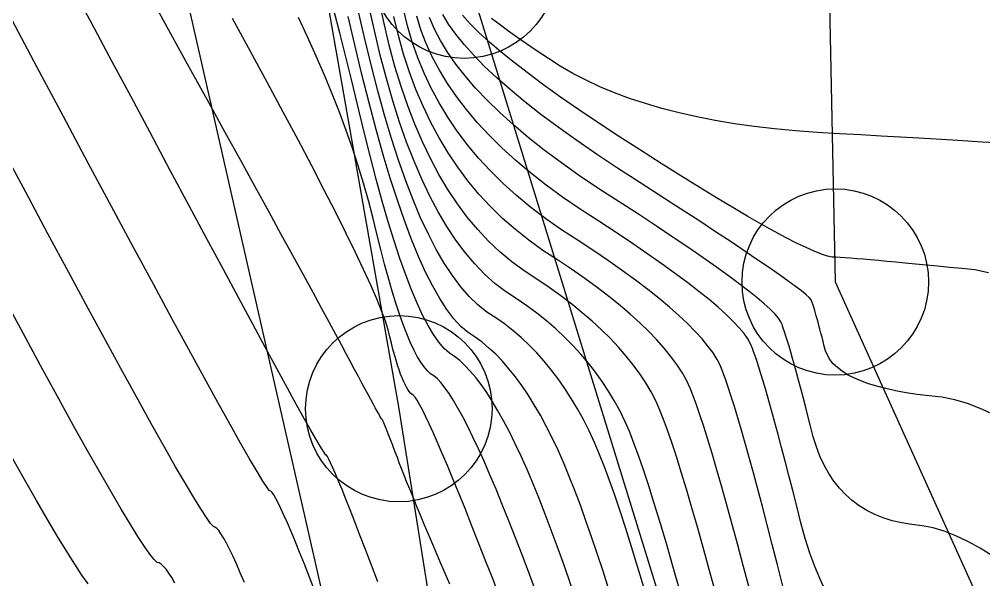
# Model space of a CAD drawing. Extents: x 83 to 1412852, y -76 to 4931706.
# Drawn here: x 1412640.84 to 1412646.02, y 4931548.92 to 4931551.93 of the extents above; entities that cross this region are included whole.
import ezdxf

# ---------------------------------------------------------------- set-up
doc = ezdxf.new("R2010")
doc.units = 0
doc.header["$MEASUREMENT"] = 0
doc.header["$PDMODE"] = 33
doc.header["$PDSIZE"] = 1
doc.layers.get('0').update_dxf_attribs({"color": 1, "linetype": 'CONTINUOUS'})
doc.layers.add('Ground topo-Rev01', color=1, linetype='CONTINUOUS')
doc.layers.add('New scratch layer', color=1, linetype='CONTINUOUS')

msp = doc.modelspace()

# ---------------------------------------------------------------- linework, layer by layer
for points in [[(1412628.11, 4931577.5), (1412633.05, 4931574.19), (1412634.96, 4931570.18), (1412641.65, 4931558.92), (1412643.23, 4931552.22), (1412645.18, 4931545.9), (1412648.78, 4931537.03), (1412651.34, 4931534.66), (1412654.11, 4931534.38), (1412662.28, 4931539.83)], [(1412637.51, 4931561.72), (1412642.32, 4931553.03), (1412642.88, 4931549.84), (1412643.18, 4931547.95), (1412643.64, 4931546.41)], [(1412642.7665, 4931548.9112), (1412642.7325, 4931549.001), (1412642.7008, 4931549.0844), (1412642.6712, 4931549.1614), (1412642.6439, 4931549.2321), (1412642.6187, 4931549.2964), (1412642.5957, 4931549.3544), (1412642.575, 4931549.4061), (1412642.5565, 4931549.4514), (1412642.5401, 4931549.4903), (1412642.526, 4931549.5229), (1412642.514, 4931549.5492), (1412642.5043, 4931549.5691), (1412642.4968, 4931549.5826), (1412642.4915, 4931549.5898), (1412642.4883, 4931549.5907), (1412642.4786, 4931549.6042), (1412642.4624, 4931549.6303), (1412642.4396, 4931549.669), (1412642.4102, 4931549.7204), (1412642.3743, 4931549.7844), (1412642.3318, 4931549.8611), (1412642.2827, 4931549.9504), (1412642.2271, 4931550.0523), (1412642.1649, 4931550.1668), (1412642.0962, 4931550.294), (1412642.0209, 4931550.4338), (1412641.939, 4931550.5862), (1412641.8506, 4931550.7513), (1412641.7556, 4931550.929), (1412641.654, 4931551.1193), (1412641.5459, 4931551.3223), (1412641.4423, 4931551.5167), (1412641.3431, 4931551.7025), (1412641.2484, 4931551.8798), (1412641.1582, 4931552.0486)], [(1412643.1525, 4931548.8981), (1412643.1226, 4931548.9681), (1412643.0942, 4931549.0347), (1412643.0673, 4931549.098), (1412643.0419, 4931549.1581), (1412643.0181, 4931549.2148), (1412642.9958, 4931549.2683), (1412642.975, 4931549.3185), (1412642.9557, 4931549.3653), (1412642.9379, 4931549.4089), (1412642.9217, 4931549.4492), (1412642.907, 4931549.4862), (1412642.8938, 4931549.5199), (1412642.8821, 4931549.5503), (1412642.8719, 4931549.5774), (1412642.8624, 4931549.6029), (1412642.8534, 4931549.6266), (1412642.845, 4931549.6487), (1412642.8372, 4931549.6691), (1412642.83, 4931549.6878), (1412642.8234, 4931549.7048), (1412642.8173, 4931549.7201), (1412642.8119, 4931549.7338), (1412642.807, 4931549.7458), (1412642.8028, 4931549.756), (1412642.7991, 4931549.7647), (1412642.796, 4931549.7716), (1412642.7935, 4931549.7768), (1412642.7916, 4931549.7804), (1412642.7903, 4931549.7823), (1412642.7896, 4931549.7825), (1412642.7874, 4931549.7856), (1412642.7836, 4931549.7916), (1412642.7784, 4931549.8005), (1412642.7716, 4931549.8124), (1412642.7633, 4931549.8272), (1412642.7535, 4931549.8449), (1412642.7422, 4931549.8655), (1412642.7293, 4931549.889), (1412642.715, 4931549.9154), (1412642.6991, 4931549.9448), (1412642.6817, 4931549.977), (1412642.6628, 4931550.0122), (1412642.6424, 4931550.0503), (1412642.6205, 4931550.0913), (1412642.5971, 4931550.1352), (1412642.5721, 4931550.1821), (1412642.5419, 4931550.2384), (1412642.5064, 4931550.3042), (1412642.4656, 4931550.3794), (1412642.4195, 4931550.4642), (1412642.3681, 4931550.5584), (1412642.3115, 4931550.6621), (1412642.2495, 4931550.7753), (1412642.1823, 4931550.8979), (1412642.1098, 4931551.0301), (1412642.032, 4931551.1717), (1412641.9489, 4931551.3228), (1412641.8605, 4931551.4834), (1412641.7669, 4931551.6534), (1412641.668, 4931551.8329), (1412641.5637, 4931552.0219)], [(1412644.3862, 4931548.8635), (1412644.3494, 4931548.9942), (1412644.3143, 4931549.1157), (1412644.281, 4931549.2283), (1412644.2494, 4931549.3317), (1412644.2196, 4931549.4262), (1412644.1915, 4931549.5115), (1412644.1652, 4931549.5879), (1412644.1407, 4931549.6551), (1412644.1179, 4931549.7134), (1412644.0929, 4931549.7703), (1412644.0657, 4931549.8259), (1412644.0362, 4931549.8803), (1412644.0046, 4931549.9333), (1412643.9707, 4931549.9851), (1412643.9346, 4931550.0356), (1412643.8962, 4931550.0847), (1412643.8557, 4931550.1326), (1412643.8129, 4931550.1792), (1412643.7679, 4931550.2245), (1412643.7207, 4931550.2685), (1412643.6713, 4931550.3112), (1412643.6196, 4931550.3526), (1412643.5657, 4931550.3927), (1412643.5096, 4931550.4315), (1412643.4513, 4931550.469), (1412643.3947, 4931550.5124), (1412643.3397, 4931550.5617), (1412643.2865, 4931550.6169), (1412643.235, 4931550.678), (1412643.1851, 4931550.7449), (1412643.137, 4931550.8177), (1412643.0905, 4931550.8964), (1412643.0457, 4931550.981), (1412643.0026, 4931551.0715), (1412642.9613, 4931551.1678), (1412642.9216, 4931551.2701), (1412642.8836, 4931551.3782), (1412642.8473, 4931551.4922), (1412642.8127, 4931551.6121), (1412642.7798, 4931551.7379), (1412642.7486, 4931551.8695), (1412642.72, 4931551.9959)], [(1412644.5859, 4931548.8226), (1412644.5497, 4931548.9565), (1412644.5152, 4931549.0819), (1412644.4823, 4931549.199), (1412644.4512, 4931549.3075), (1412644.4217, 4931549.4077), (1412644.3939, 4931549.4995), (1412644.3678, 4931549.5828), (1412644.3433, 4931549.6577), (1412644.3205, 4931549.7242), (1412644.2994, 4931549.7823), (1412644.28, 4931549.832), (1412644.2575, 4931549.8813), (1412644.2319, 4931549.9303), (1412644.2033, 4931549.9789), (1412644.1716, 4931550.0272), (1412644.1368, 4931550.0751), (1412644.0989, 4931550.1227), (1412644.058, 4931550.1699), (1412644.014, 4931550.2168), (1412643.9669, 4931550.2633), (1412643.9168, 4931550.3095), (1412643.8636, 4931550.3554), (1412643.8073, 4931550.4009), (1412643.748, 4931550.446), (1412643.6856, 4931550.4908), (1412643.6201, 4931550.5353), (1412643.5515, 4931550.5794), (1412643.4855, 4931550.6281), (1412643.4221, 4931550.6813), (1412643.3611, 4931550.7392), (1412643.3028, 4931550.8016), (1412643.247, 4931550.8686), (1412643.1937, 4931550.9402), (1412643.1429, 4931551.0163), (1412643.0948, 4931551.097), (1412643.0491, 4931551.1823), (1412643.006, 4931551.2722), (1412642.9655, 4931551.3667), (1412642.9275, 4931551.4657), (1412642.892, 4931551.5693), (1412642.8591, 4931551.6775), (1412642.8287, 4931551.7903), (1412642.8009, 4931551.9076), (1412642.7758, 4931552.0218)], [(1412643.6072, 4931548.8783), (1412643.5746, 4931548.9661), (1412643.5408, 4931549.0555), (1412643.5058, 4931549.1464), (1412643.4696, 4931549.2389), (1412643.4346, 4931549.3263), (1412643.4008, 4931549.4086), (1412643.3681, 4931549.4858), (1412643.3366, 4931549.558), (1412643.3063, 4931549.6251), (1412643.2772, 4931549.6871), (1412643.2492, 4931549.744), (1412643.2224, 4931549.7958), (1412643.1968, 4931549.8426), (1412643.1724, 4931549.8843), (1412643.1491, 4931549.9208), (1412643.127, 4931549.9524), (1412643.1061, 4931549.9788), (1412643.0864, 4931550.0001), (1412643.0678, 4931550.0164), (1412643.0504, 4931550.0276), (1412643.0328, 4931550.0437), (1412643.0149, 4931550.0646), (1412642.9968, 4931550.0903), (1412642.9785, 4931550.121), (1412642.96, 4931550.1565), (1412642.9412, 4931550.1968), (1412642.9222, 4931550.242), (1412642.9029, 4931550.2921), (1412642.8834, 4931550.347), (1412642.8637, 4931550.4068), (1412642.8438, 4931550.4715), (1412642.8236, 4931550.541), (1412642.8032, 4931550.6153), (1412642.7826, 4931550.6946), (1412642.7618, 4931550.7786), (1412642.7407, 4931550.8676), (1412642.7171, 4931550.958), (1412642.6909, 4931551.0497), (1412642.6622, 4931551.1429), (1412642.631, 4931551.2376), (1412642.5973, 4931551.3336), (1412642.561, 4931551.4311), (1412642.5222, 4931551.5299), (1412642.4808, 4931551.6302), (1412642.4369, 4931551.7319), (1412642.3905, 4931551.8351), (1412642.3416, 4931551.9396)], [(1412643.8218, 4931548.8375), (1412643.7913, 4931548.9269), (1412643.7603, 4931549.0152), (1412643.7288, 4931549.1025), (1412643.6969, 4931549.1886), (1412643.6645, 4931549.2736), (1412643.6317, 4931549.3575), (1412643.5992, 4931549.4373), (1412643.567, 4931549.5129), (1412643.5351, 4931549.5845), (1412643.5036, 4931549.6518), (1412643.4724, 4931549.7151), (1412643.4415, 4931549.7742), (1412643.411, 4931549.8292), (1412643.3807, 4931549.88), (1412643.3508, 4931549.9267), (1412643.3213, 4931549.9693), (1412643.292, 4931550.0078), (1412643.2631, 4931550.0421), (1412643.2345, 4931550.0722), (1412643.2062, 4931550.0983), (1412643.1782, 4931550.1202), (1412643.1506, 4931550.138), (1412643.1226, 4931550.1635), (1412643.0943, 4931550.1967), (1412643.0655, 4931550.2376), (1412643.0364, 4931550.2862), (1412643.007, 4931550.3426), (1412642.9772, 4931550.4067), (1412642.947, 4931550.4785), (1412642.9164, 4931550.558), (1412642.8855, 4931550.6453), (1412642.8542, 4931550.7402), (1412642.8225, 4931550.8429), (1412642.7905, 4931550.9533), (1412642.7581, 4931551.0714), (1412642.7253, 4931551.1972), (1412642.6922, 4931551.3308), (1412642.6587, 4931551.4721), (1412642.626, 4931551.6068), (1412642.5942, 4931551.7351), (1412642.5631, 4931551.8568), (1412642.5328, 4931551.9721)], [(1412644.006, 4931548.8699), (1412643.9748, 4931548.9678), (1412643.944, 4931549.0619), (1412643.9134, 4931549.1522), (1412643.8831, 4931549.2388), (1412643.853, 4931549.3217), (1412643.8232, 4931549.4008), (1412643.7938, 4931549.4761), (1412643.7638, 4931549.5483), (1412643.7332, 4931549.6173), (1412643.7022, 4931549.6831), (1412643.6706, 4931549.7457), (1412643.6385, 4931549.8051), (1412643.6059, 4931549.8613), (1412643.5727, 4931549.9144), (1412643.5391, 4931549.9642), (1412643.5049, 4931550.0109), (1412643.4701, 4931550.0544), (1412643.4349, 4931550.0947), (1412643.3991, 4931550.1318), (1412643.3629, 4931550.1657), (1412643.326, 4931550.1964), (1412643.2887, 4931550.224), (1412643.2508, 4931550.2483), (1412643.213, 4931550.2812), (1412643.1751, 4931550.3225), (1412643.1372, 4931550.3724), (1412643.0993, 4931550.4307), (1412643.0614, 4931550.4975), (1412643.0235, 4931550.5729), (1412642.9856, 4931550.6567), (1412642.9477, 4931550.749), (1412642.9097, 4931550.8498), (1412642.8718, 4931550.9591), (1412642.8338, 4931551.0769), (1412642.7959, 4931551.2032), (1412642.7579, 4931551.338), (1412642.7199, 4931551.4813), (1412642.6819, 4931551.6331), (1412642.6439, 4931551.7933), (1412642.6084, 4931551.9442)], [(1412644.1934, 4931548.8812), (1412644.1602, 4931548.9928), (1412644.1279, 4931549.098), (1412644.0967, 4931549.1968), (1412644.0665, 4931549.2892), (1412644.0373, 4931549.3752), (1412644.0091, 4931549.4548), (1412643.982, 4931549.528), (1412643.9558, 4931549.5948), (1412643.9283, 4931549.6593), (1412643.8995, 4931549.7216), (1412643.8692, 4931549.7817), (1412643.8376, 4931549.8395), (1412643.8046, 4931549.8951), (1412643.7702, 4931549.9484), (1412643.7345, 4931549.9995), (1412643.6974, 4931550.0484), (1412643.6589, 4931550.095), (1412643.619, 4931550.1394), (1412643.5778, 4931550.1816), (1412643.5352, 4931550.2215), (1412643.4912, 4931550.2591), (1412643.4459, 4931550.2946), (1412643.3992, 4931550.3277), (1412643.3511, 4931550.3587), (1412643.3038, 4931550.3968), (1412643.2574, 4931550.4421), (1412643.2119, 4931550.4946), (1412643.1671, 4931550.5543), (1412643.1233, 4931550.6212), (1412643.0802, 4931550.6953), (1412643.038, 4931550.7766), (1412642.9967, 4931550.865), (1412642.9562, 4931550.9607), (1412642.9165, 4931551.0635), (1412642.8777, 4931551.1735), (1412642.8397, 4931551.2907), (1412642.8026, 4931551.4151), (1412642.7663, 4931551.5467), (1412642.7308, 4931551.6855), (1412642.6962, 4931551.8314), (1412642.6642, 4931551.97)], [(1412644.7592, 4931548.8728), (1412644.7265, 4931548.9976), (1412644.6952, 4931549.1153), (1412644.6652, 4931549.2261), (1412644.6367, 4931549.3299), (1412644.6095, 4931549.4267), (1412644.5837, 4931549.5166), (1412644.5593, 4931549.5995), (1412644.5363, 4931549.6754), (1412644.5147, 4931549.7444), (1412644.4945, 4931549.8064), (1412644.4756, 4931549.8614), (1412644.4581, 4931549.9095), (1412644.4421, 4931549.9506), (1412644.4221, 4931549.9923), (1412644.3981, 4931550.0346), (1412644.3703, 4931550.0775), (1412644.3385, 4931550.121), (1412644.3029, 4931550.1651), (1412644.2633, 4931550.2098), (1412644.2197, 4931550.2551), (1412644.1723, 4931550.301), (1412644.121, 4931550.3475), (1412644.0657, 4931550.3946), (1412644.0065, 4931550.4423), (1412643.9434, 4931550.4906), (1412643.8764, 4931550.5395), (1412643.8054, 4931550.589), (1412643.7305, 4931550.6391), (1412643.6518, 4931550.6898), (1412643.5764, 4931550.7437), (1412643.5044, 4931550.8009), (1412643.4358, 4931550.8615), (1412643.3706, 4931550.9252), (1412643.3088, 4931550.9923), (1412643.2504, 4931551.0626), (1412643.1954, 4931551.1362), (1412643.1438, 4931551.213), (1412643.0956, 4931551.2932), (1412643.0508, 4931551.3766), (1412643.0093, 4931551.4633), (1412642.9713, 4931551.5532), (1412642.9367, 4931551.6464), (1412642.9055, 4931551.7429), (1412642.8777, 4931551.8427), (1412642.8532, 4931551.9457)], [(1412644.9395, 4931548.8867), (1412644.9103, 4931549.002), (1412644.8822, 4931549.1118), (1412644.8552, 4931549.216), (1412644.8293, 4931549.3147), (1412644.8045, 4931549.4079), (1412644.7808, 4931549.4956), (1412644.7582, 4931549.5778), (1412644.7367, 4931549.6545), (1412644.7163, 4931549.7256), (1412644.697, 4931549.7913), (1412644.6788, 4931549.8514), (1412644.6616, 4931549.906), (1412644.6456, 4931549.9551), (1412644.6307, 4931549.9986), (1412644.6169, 4931550.0367), (1412644.6041, 4931550.0692), (1412644.5866, 4931550.1033), (1412644.5644, 4931550.139), (1412644.5373, 4931550.1761), (1412644.5055, 4931550.2149), (1412644.469, 4931550.2551), (1412644.4276, 4931550.2969), (1412644.3815, 4931550.3403), (1412644.3306, 4931550.3852), (1412644.275, 4931550.4317), (1412644.2146, 4931550.4797), (1412644.1494, 4931550.5292), (1412644.0795, 4931550.5803), (1412644.0047, 4931550.6329), (1412643.9253, 4931550.6871), (1412643.841, 4931550.7428), (1412643.752, 4931550.8001), (1412643.6672, 4931550.8593), (1412643.5867, 4931550.9206), (1412643.5104, 4931550.9837), (1412643.4384, 4931551.0489), (1412643.3706, 4931551.116), (1412643.3071, 4931551.185), (1412643.2478, 4931551.2561), (1412643.1928, 4931551.3291), (1412643.142, 4931551.404), (1412643.0955, 4931551.481), (1412643.0532, 4931551.5599), (1412643.0152, 4931551.6407), (1412642.9814, 4931551.7235), (1412642.9519, 4931551.8083), (1412642.9266, 4931551.8951), (1412642.9056, 4931551.9838)], [(1412645.168, 4931548.8618), (1412645.1387, 4931548.9243), (1412645.1109, 4931548.9922), (1412645.0844, 4931549.0654), (1412645.0593, 4931549.1438), (1412645.0356, 4931549.2275), (1412645.0133, 4931549.3165), (1412644.9918, 4931549.4015), (1412644.9711, 4931549.4823), (1412644.9512, 4931549.5592), (1412644.9321, 4931549.6319), (1412644.9139, 4931549.7006), (1412644.8964, 4931549.7652), (1412644.8797, 4931549.8258), (1412644.8639, 4931549.8823), (1412644.8488, 4931549.9347), (1412644.8346, 4931549.983), (1412644.8212, 4931550.0273), (1412644.8086, 4931550.0676), (1412644.7968, 4931550.1037), (1412644.7858, 4931550.1358), (1412644.7756, 4931550.1639), (1412644.7662, 4931550.1879), (1412644.7512, 4931550.2143), (1412644.7306, 4931550.2433), (1412644.7044, 4931550.2747), (1412644.6725, 4931550.3087), (1412644.635, 4931550.3451), (1412644.592, 4931550.3841), (1412644.5433, 4931550.4255), (1412644.4889, 4931550.4694), (1412644.429, 4931550.5158), (1412644.3635, 4931550.5647), (1412644.2923, 4931550.6161), (1412644.2155, 4931550.67), (1412644.1331, 4931550.7264), (1412644.0451, 4931550.7852), (1412643.9515, 4931550.8466), (1412643.8522, 4931550.9105), (1412643.7581, 4931550.975), (1412643.669, 4931551.0402), (1412643.5851, 4931551.106), (1412643.5062, 4931551.1725), (1412643.4325, 4931551.2396), (1412643.3638, 4931551.3075), (1412643.3003, 4931551.3759), (1412643.2418, 4931551.4451), (1412643.1885, 4931551.5149), (1412643.1402, 4931551.5853), (1412643.0971, 4931551.6564), (1412643.0591, 4931551.7282), (1412643.0261, 4931551.8006), (1412642.9983, 4931551.8737), (1412642.9755, 4931551.9475)], [(1412646.0646, 4931549.0479), (1412645.9966, 4931549.0907), (1412645.9305, 4931549.1273), (1412645.8664, 4931549.1578), (1412645.8044, 4931549.182), (1412645.7443, 4931549.2001), (1412645.6862, 4931549.2119), (1412645.63, 4931549.2176), (1412645.5765, 4931549.2265), (1412645.5256, 4931549.2386), (1412645.4773, 4931549.2539), (1412645.4316, 4931549.2724), (1412645.3886, 4931549.2942), (1412645.3481, 4931549.3192), (1412645.3103, 4931549.3474), (1412645.275, 4931549.3788), (1412645.2424, 4931549.4135), (1412645.2124, 4931549.4514), (1412645.185, 4931549.4925), (1412645.1602, 4931549.5368), (1412645.138, 4931549.5844), (1412645.1184, 4931549.6351), (1412645.1015, 4931549.6891), (1412645.0871, 4931549.7463), (1412645.0733, 4931549.8009), (1412645.06, 4931549.8529), (1412645.0472, 4931549.9023), (1412645.0349, 4931549.9491), (1412645.0232, 4931549.9932), (1412645.012, 4931550.0348), (1412645.0013, 4931550.0737), (1412644.9911, 4931550.11), (1412644.9814, 4931550.1437), (1412644.9723, 4931550.1748), (1412644.9636, 4931550.2033), (1412644.9555, 4931550.2292), (1412644.9479, 4931550.2524), (1412644.9409, 4931550.273), (1412644.9343, 4931550.2911), (1412644.9283, 4931550.3065), (1412644.9158, 4931550.3253), (1412644.8968, 4931550.3476), (1412644.8714, 4931550.3734), (1412644.8395, 4931550.4025), (1412644.8011, 4931550.4351), (1412644.7563, 4931550.4712), (1412644.705, 4931550.5107), (1412644.6473, 4931550.5536), (1412644.583, 4931550.6), (1412644.5124, 4931550.6498), (1412644.4352, 4931550.703), (1412644.3516, 4931550.7597), (1412644.2615, 4931550.8198), (1412644.1649, 4931550.8834), (1412644.0619, 4931550.9504), (1412643.9525, 4931551.0208), (1412643.8489, 4931551.0906), (1412643.7513, 4931551.1598), (1412643.6597, 4931551.2283), (1412643.574, 4931551.2961), (1412643.4943, 4931551.3633), (1412643.4206, 4931551.4299), (1412643.3527, 4931551.4958), (1412643.2909, 4931551.5611), (1412643.235, 4931551.6257), (1412643.185, 4931551.6897), (1412643.141, 4931551.753), (1412643.1029, 4931551.8157), (1412643.0708, 4931551.8778), (1412643.0447, 4931551.9391)], [(1412646.0869, 4931549.7997), (1412646.0094, 4931549.8365), (1412645.9344, 4931549.8658), (1412645.8618, 4931549.8876), (1412645.7916, 4931549.9019), (1412645.7238, 4931549.9087), (1412645.6598, 4931549.9167), (1412645.5997, 4931549.9259), (1412645.5434, 4931549.9362), (1412645.4909, 4931549.9477), (1412645.4423, 4931549.9603), (1412645.3975, 4931549.9742), (1412645.3566, 4931549.9891), (1412645.3195, 4931550.0053), (1412645.2862, 4931550.0225), (1412645.2568, 4931550.041), (1412645.2312, 4931550.0606), (1412645.2095, 4931550.0814), (1412645.1916, 4931550.1033), (1412645.1775, 4931550.1265), (1412645.1673, 4931550.1507), (1412645.1609, 4931550.1762), (1412645.1548, 4931550.2004), (1412645.1489, 4931550.2235), (1412645.1432, 4931550.2455), (1412645.1378, 4931550.2663), (1412645.1325, 4931550.2859), (1412645.1275, 4931550.3043), (1412645.1228, 4931550.3216), (1412645.1183, 4931550.3378), (1412645.114, 4931550.3528), (1412645.1099, 4931550.3666), (1412645.1061, 4931550.3792), (1412645.1024, 4931550.3907), (1412645.0991, 4931550.4011), (1412645.0959, 4931550.4102), (1412645.093, 4931550.4183), (1412645.0903, 4931550.4251), (1412645.0803, 4931550.4363), (1412645.063, 4931550.452), (1412645.0384, 4931550.472), (1412645.0065, 4931550.4964), (1412644.9672, 4931550.5251), (1412644.9207, 4931550.5583), (1412644.8668, 4931550.5959), (1412644.8056, 4931550.6378), (1412644.7371, 4931550.6841), (1412644.6612, 4931550.7348), (1412644.5781, 4931550.7899), (1412644.4876, 4931550.8494), (1412644.3899, 4931550.9133), (1412644.2848, 4931550.9815), (1412644.1724, 4931551.0542), (1412644.0527, 4931551.1312), (1412643.9398, 4931551.2063), (1412643.8337, 4931551.2794), (1412643.7344, 4931551.3505), (1412643.6419, 4931551.4198), (1412643.5562, 4931551.487), (1412643.4773, 4931551.5523), (1412643.4052, 4931551.6157), (1412643.3399, 4931551.6771), (1412643.2814, 4931551.7366), (1412643.2297, 4931551.7941), (1412643.1849, 4931551.8496), (1412643.1468, 4931551.9032), (1412643.1155, 4931551.9549)], [(1412646.0418, 4931550.5688), (1412645.9684, 4931550.5847), (1412645.8984, 4931550.5917), (1412645.8316, 4931550.5984), (1412645.7678, 4931550.6047), (1412645.7072, 4931550.6107), (1412645.6497, 4931550.6162), (1412645.5954, 4931550.6214), (1412645.5441, 4931550.6262), (1412645.496, 4931550.6306), (1412645.4511, 4931550.6347), (1412645.4092, 4931550.6384), (1412645.3705, 4931550.6417), (1412645.3349, 4931550.6446), (1412645.3024, 4931550.6472), (1412645.2731, 4931550.6494), (1412645.2469, 4931550.6512), (1412645.2238, 4931550.6526), (1412645.2038, 4931550.6537), (1412645.1778, 4931550.6594), (1412645.1457, 4931550.6698), (1412645.1075, 4931550.6848), (1412645.0632, 4931550.7044), (1412645.0129, 4931550.7287), (1412644.9564, 4931550.7577), (1412644.8939, 4931550.7913), (1412644.8253, 4931550.8295), (1412644.7506, 4931550.8724), (1412644.6699, 4931550.92), (1412644.583, 4931550.9722), (1412644.4901, 4931551.029), (1412644.3911, 4931551.0905), (1412644.286, 4931551.1566), (1412644.1749, 4931551.2274), (1412644.0576, 4931551.3028), (1412643.9472, 4931551.3755), (1412643.8437, 4931551.4455), (1412643.7471, 4931551.5127), (1412643.6573, 4931551.5771), (1412643.5743, 4931551.6388), (1412643.4983, 4931551.6978), (1412643.429, 4931551.754), (1412643.3667, 4931551.8074), (1412643.3112, 4931551.8581), (1412643.2626, 4931551.9061), (1412643.2208, 4931551.9513)], [(1412642.4298, 4931548.8608), (1412642.4007, 4931548.9362), (1412642.3733, 4931549.0058), (1412642.3478, 4931549.0698), (1412642.3241, 4931549.1281), (1412642.3022, 4931549.1808), (1412642.2821, 4931549.2277), (1412642.2639, 4931549.269), (1412642.2475, 4931549.3046), (1412642.2328, 4931549.3345), (1412642.22, 4931549.3587), (1412642.2091, 4931549.3773), (1412642.1999, 4931549.3902), (1412642.1926, 4931549.3974), (1412642.187, 4931549.3989), (1412642.173, 4931549.417), (1412642.1504, 4931549.4516), (1412642.1193, 4931549.5028), (1412642.0797, 4931549.5705), (1412642.0316, 4931549.6548), (1412641.9749, 4931549.7556), (1412641.9097, 4931549.873), (1412641.836, 4931550.007), (1412641.7538, 4931550.1575), (1412641.663, 4931550.3245), (1412641.5637, 4931550.5081), (1412641.4559, 4931550.7083), (1412641.3396, 4931550.925), (1412641.2147, 4931551.1583), (1412641.0813, 4931551.4081), (1412640.9394, 4931551.6745), (1412640.8057, 4931551.9256)], [(1412643.4203, 4931548.8297), (1412643.3847, 4931548.9224), (1412643.3471, 4931549.0192), (1412643.3075, 4931549.1203), (1412643.27, 4931549.2153), (1412643.2346, 4931549.3043), (1412643.2011, 4931549.3872), (1412643.1696, 4931549.4642), (1412643.1402, 4931549.5351), (1412643.1128, 4931549.5999), (1412643.0875, 4931549.6588), (1412643.0641, 4931549.7116), (1412643.0428, 4931549.7584), (1412643.0235, 4931549.7992), (1412643.0062, 4931549.8339), (1412642.9909, 4931549.8627), (1412642.9777, 4931549.8853), (1412642.9665, 4931549.902), (1412642.9573, 4931549.9126), (1412642.9502, 4931549.9173), (1412642.9429, 4931549.9239), (1412642.9356, 4931549.9325), (1412642.9281, 4931549.9431), (1412642.9206, 4931549.9557), (1412642.9129, 4931549.9703), (1412642.9052, 4931549.9869), (1412642.8974, 4931550.0055), (1412642.8894, 4931550.0262), (1412642.8814, 4931550.0488), (1412642.8733, 4931550.0734), (1412642.8651, 4931550.1), (1412642.8568, 4931550.1286), (1412642.8484, 4931550.1593), (1412642.8399, 4931550.1919), (1412642.8313, 4931550.2265), (1412642.8226, 4931550.2631), (1412642.8081, 4931550.3091), (1412642.7876, 4931550.3644), (1412642.7613, 4931550.429), (1412642.7292, 4931550.503), (1412642.6911, 4931550.5864), (1412642.6472, 4931550.679), (1412642.5974, 4931550.781), (1412642.5417, 4931550.8924), (1412642.4802, 4931551.0131), (1412642.4128, 4931551.1431), (1412642.3395, 4931551.2825), (1412642.2603, 4931551.4312), (1412642.1753, 4931551.5892), (1412642.0844, 4931551.7566), (1412641.9876, 4931551.9334)], [(1412646.0797, 4931551.2666), (1412646.0081, 4931551.2713), (1412645.9312, 4931551.2762), (1412645.8489, 4931551.2813), (1412645.7613, 4931551.2866), (1412645.6683, 4931551.2921), (1412645.57, 4931551.2977), (1412645.4663, 4931551.3036), (1412645.3572, 4931551.3096), (1412645.2428, 4931551.3158), (1412645.1231, 4931551.3221), (1412645.0068, 4931551.3307), (1412644.8941, 4931551.3414), (1412644.7848, 4931551.3543), (1412644.679, 4931551.3694), (1412644.5767, 4931551.3866), (1412644.4779, 4931551.4061), (1412644.3825, 4931551.4276), (1412644.2907, 4931551.4514), (1412644.2023, 4931551.4773), (1412644.1174, 4931551.5055), (1412644.0361, 4931551.5357), (1412643.9582, 4931551.5682), (1412643.8837, 4931551.6028), (1412643.8128, 4931551.6396), (1412643.7454, 4931551.6786), (1412643.6814, 4931551.7197), (1412643.6212, 4931551.7594), (1412643.5648, 4931551.7975), (1412643.512, 4931551.8342), (1412643.4631, 4931551.8693), (1412643.4178, 4931551.903), (1412643.3763, 4931551.9351)], [(1412642.0517, 4931548.9076), (1412642.0295, 4931548.9599), (1412642.0087, 4931549.0071), (1412641.9893, 4931549.0494), (1412641.9713, 4931549.0866), (1412641.9548, 4931549.1189), (1412641.9397, 4931549.1461), (1412641.9261, 4931549.1683), (1412641.9138, 4931549.1855), (1412641.903, 4931549.1977), (1412641.8937, 4931549.2049), (1412641.8858, 4931549.2071), (1412641.8704, 4931549.224), (1412641.8477, 4931549.2555), (1412641.8176, 4931549.3017), (1412641.7801, 4931549.3626), (1412641.7351, 4931549.4382), (1412641.6828, 4931549.5285), (1412641.6231, 4931549.6335), (1412641.556, 4931549.7531), (1412641.4815, 4931549.8874), (1412641.3995, 4931550.0364), (1412641.3102, 4931550.2001), (1412641.2135, 4931550.3785), (1412641.1094, 4931550.5716), (1412640.9979, 4931550.7793), (1412640.879, 4931551.0017), (1412640.7527, 4931551.2389)], [(1412641.6788, 4931548.9043), (1412641.6622, 4931548.9332), (1412641.6466, 4931548.9577), (1412641.6321, 4931548.9779), (1412641.6186, 4931548.9938), (1412641.6062, 4931549.0053), (1412641.5948, 4931549.0125), (1412641.5845, 4931549.0153), (1412641.5679, 4931549.031), (1412641.545, 4931549.0594), (1412641.5158, 4931549.1007), (1412641.4804, 4931549.1548), (1412641.4387, 4931549.2217), (1412641.3907, 4931549.3014), (1412641.3365, 4931549.3939), (1412641.276, 4931549.4993), (1412641.2092, 4931549.6174), (1412641.1361, 4931549.7484), (1412641.0568, 4931549.8921), (1412640.9711, 4931550.0487), (1412640.8792, 4931550.2181), (1412640.7811, 4931550.4003)], [(1412641.2141, 4931548.8997), (1412641.1808, 4931548.9469), (1412641.1423, 4931549.0051), (1412641.0987, 4931549.0743), (1412641.0499, 4931549.1544), (1412640.996, 4931549.2454), (1412640.9369, 4931549.3474), (1412640.8727, 4931549.4603), (1412640.8033, 4931549.5841)]]:
    msp.add_lwpolyline(points)
at = {"color": 2, "true_color": 0xf1eb1f}
msp.add_lwpolyline([(1412635.73, 4931573.34), (1412640.21, 4931565.93), (1412645.09, 4931558.53), (1412645.08, 4931557.36), (1412645.22, 4931550.52), (1412648.72, 4931542.76), (1412653.69, 4931538.27)], dxfattribs=at)
at = {"layer": 'Ground topo-Rev01', "color": 7}
for p in [(1412643.23, 4931552.22, 71.36), (1412645.22, 4931550.52, 71.84), (1412642.88, 4931549.84, 74.34)]:
    msp.add_point(p, dxfattribs=at)
at = {"layer": 'New scratch layer', "color": 7, "linetype": 'Continuous', "flags": 128}
for points in [[(1412653.5241, 4931556.4883), (1412661.3748, 4931553.4034), (1412661.8206, 4931549.1394), (1412658.7548, 4931547.9763), (1412657.803, 4931545.2185), (1412658.8991, 4931542.9325), (1412660.1316, 4931540.5723), (1412661.5274, 4931539.4473), (1412662.1269, 4931539.6354), (1412662.3327, 4931539.6338), (1412657.05, 4931534.8), (1412651.5, 4931532.78), (1412643.415, 4931544.6978), (1412641.0469, 4931555.1085), (1412653.5241, 4931556.4883)], [(1412639.91, 4931554), (1412642.7363, 4931554.5405), (1412642.32, 4931553.03), (1412642.88, 4931549.84), (1412643.18, 4931547.95), (1412645.18, 4931545.9), (1412644.9107, 4931543.7122), (1412644.83, 4931543.72), (1412646.03, 4931539.83), (1412648.78, 4931537.03), (1412651.34, 4931534.66), (1412654.11, 4931534.38), (1412657.05, 4931534.8), (1412655.25, 4931533.57), (1412653.7645, 4931532.8805), (1412651.4302, 4931532.703), (1412648.7, 4931533.15), (1412647.3132, 4931534.1334), (1412645.2999, 4931539.1151), (1412640.32, 4931545.89), (1412639.65, 4931547.57), (1412639.24, 4931547.71), (1412639.91, 4931554)]]:
    msp.add_lwpolyline(points, close=True, dxfattribs=at)

doc.saveas('drawing.dxf')
